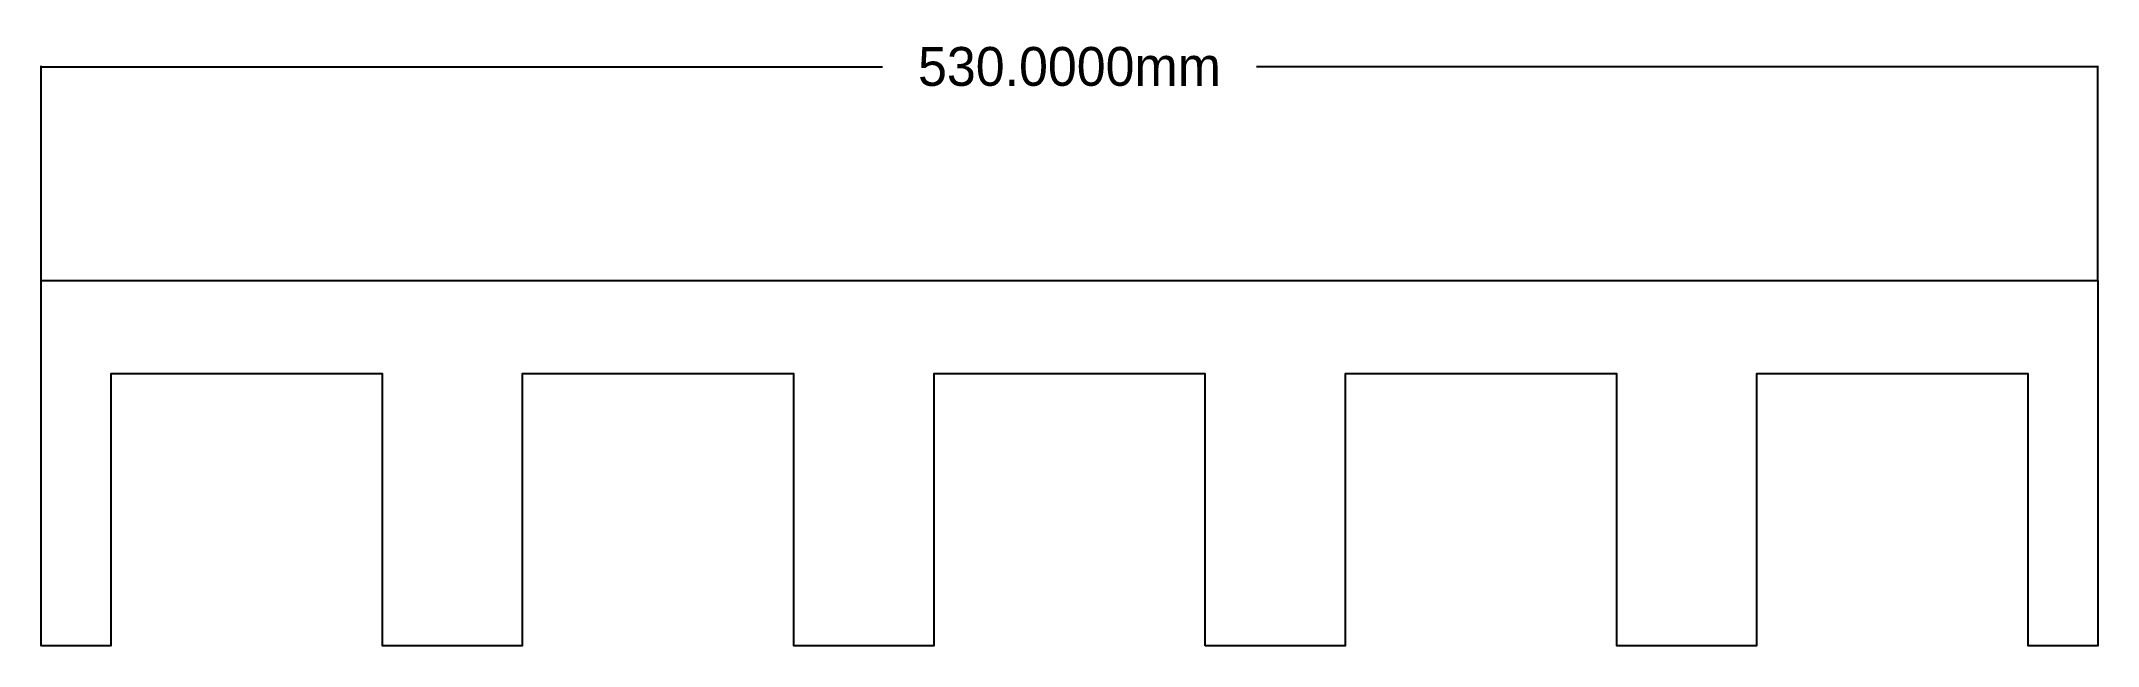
# Model space of a CAD drawing. Header units: millimetres. Extents: x -53 to 477, y -61 to 95.
import ezdxf

# ---------------------------------------------------------------- set-up
doc = ezdxf.new("R2010")
doc.units = ezdxf.units.MM
doc.header["$MEASUREMENT"] = 0
doc.dimstyles.get("Standard").update_dxf_attribs({"dimtxt": 10, "dimasz": 0.18, "dimexe": 0.18, "dimexo": 0.0625, "dimgap": 0.09, "dimtad": 0, "dimtih": 1, "dimtoh": 1, "dimdec": 4, "dimzin": 0, "dimdsep": 46, "dimtxsty": 'STANDARD', "dimcen": 0.09, "dimadec": 0, "dimazin": 0, "dimtfac": 1, "dimtdec": 4, "dimtofl": 0, "dimtmove": 0, "dimatfit": 3, "dimfxl": 1, "dimtolj": 1, "dimtzin": 0, "dimarcsym": 0})

# ---------------------------------------------------------------- blocks, each defined once
blk = doc.blocks.new('*D0')
at = {"color": 0, "linetype": 'Continuous', "lineweight": -2, "transparency": 16777216}
for p, q in [((-53, 33.06), (-53, 88.25)), ((-52.82, 88.07), (163.81, 88.07)), ((476.82, 88.07), (260.19, 88.07)), ((477, 33.06), (477, 88.25))]:
    blk.add_line(p, q, dxfattribs=at)
at = {"color": 0, "linetype": 'Continuous', "transparency": 16777216}
for points in [[(-52.82, 88.1), (-52.82, 88.04), (-53, 88.07)], [(476.82, 88.1), (476.82, 88.04), (477, 88.07)]]:
    blk.add_solid(points, dxfattribs=at)
at = {"layer": 'Defpoints', "color": 0, "linetype": 'Continuous', "transparency": 16777216}
for p in [(477, 88.07), (-53, 33), (477, 33)]:
    blk.add_point(p, dxfattribs=at)
at = {"color": 0, "linetype": 'Continuous', "transparency": 16777216, "insert": (212, 88.07), "char_height": 10, "attachment_point": 5}
blk.add_mtext('\\A1;530.0000mm', dxfattribs=at)

msp = doc.modelspace()

# ---------------------------------------------------------------- linework, layer by layer
msp.add_lwpolyline([(247, -61), (247, 9), (177, 9), (177, -61), (141, -61), (141, 9), (71, 9), (71, -61), (35, -61), (35, 9), (-35, 9), (-35, -61), (-53, -61), (-53, 33), (477, 33), (477, -61), (459, -61), (459, 9), (389, 9), (389, -61), (353, -61), (353, 9), (283, 9), (283, -61)], close=True)

# ---------------------------------------------------------------- dimensions: what is measured, and where the dimension line sits
at = {"linetype": 'Continuous'}
dim = msp.add_linear_dim(base=(477, 88.07376), p1=(-53, 33), p2=(477, 33), dimstyle='Standard', override={"dimpost": 'mm'}, dxfattribs=at)
dim.commit()
dim.dimension.update_dxf_attribs({"geometry": '*D0', "text_midpoint": (212, 88.07376)})

doc.saveas('drawing.dxf')
